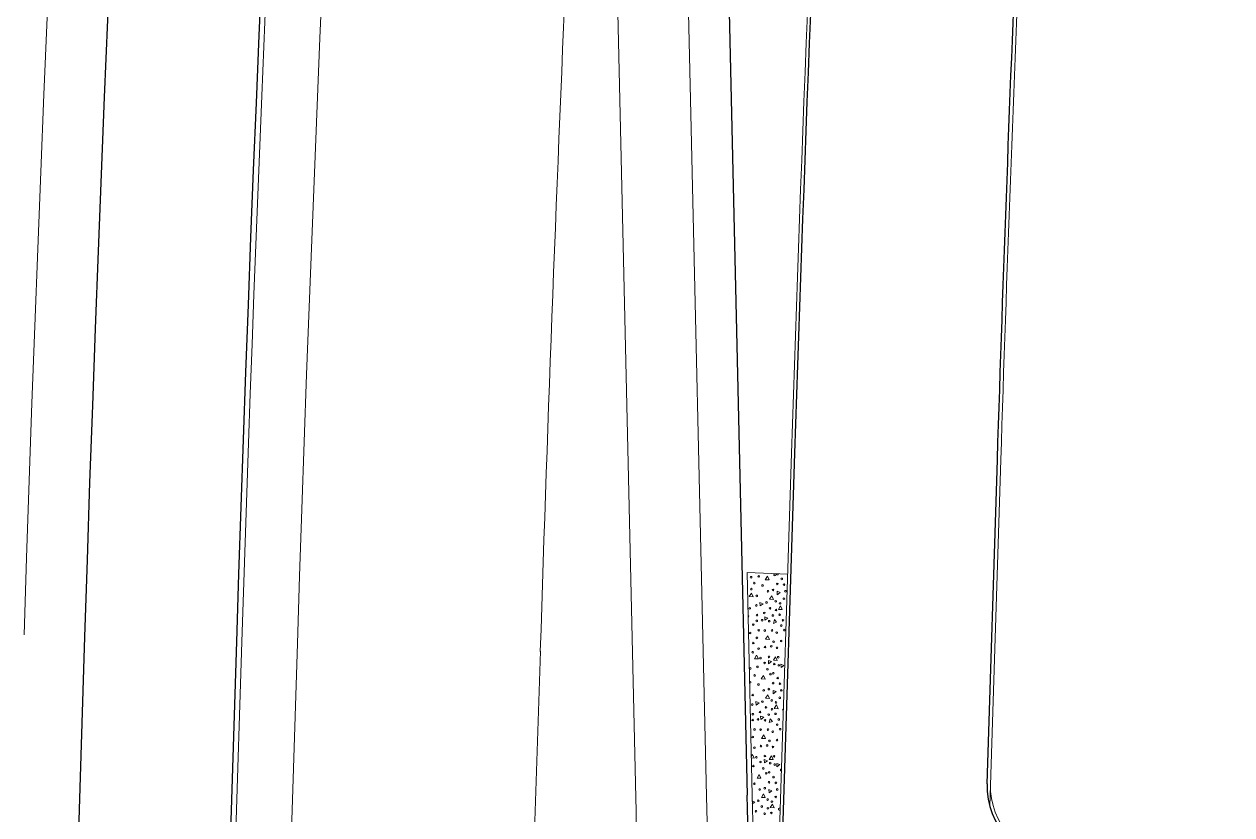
# Model space of a CAD drawing. Extents: x 2536801 to 2538856, y 7112140 to 7131569.
# Drawn here: x 2538208.4 to 2538447, y 7128067.6 to 7128223.8 of the extents above; entities that cross this region are included whole.
import ezdxf

# ---------------------------------------------------------------- set-up
doc = ezdxf.new("R2010")
doc.units = 0
doc.header["$LTSCALE"] = 100
doc.header["$MEASUREMENT"] = 0
for name, color, linetype, lineweight in [('D_BOC_FR', 3, 'Continuous', 13), ('D_CTB_1', 2, 'Continuous', 0), ('D_DRVWY_1', 6, 'Continuous', 30), ('D_EOS_ML', 7, 'Continuous', 30), ('D_EOS_RMP', 1, 'Continuous', 30), ('D_EOT_ML', 7, 'Continuous', 13), ('D_EOT_RMP', 1, 'Continuous', 13), ('D_FOC_FR', 3, 'Continuous', 30), ('D_RIPRAP_1', 7, 'Continuous', 0)]:
    doc.layers.add(name, color=color, linetype=linetype, lineweight=lineweight)

msp = doc.modelspace()

# ---------------------------------------------------------------- linework, layer by layer
at = {"layer": 'D_BOC_FR', "lineweight": 0}
for p, q in [((2538341.15, 7127547.37), (2538360, 7128139.07)), ((2538399.13, 7128069.29), (2538401.31, 7128137.75))]:
    msp.add_line(p, q, dxfattribs=at)
at = {"layer": 'D_BOC_FR', "lineweight": 0, "extrusion": (0, 0, -1)}
for radius, end in [(11038.67, 3.749115), (10997.33, 2.400826)]:
    msp.add_arc((-2549393.07, 7127787.5), radius, 1.825113, end, dxfattribs=at)
at = {"layer": 'D_CTB_1', "linetype": 'Continuous', "lineweight": 0, "ltscale": 0.025}
msp.add_line((2538079.62, 7122710.13), (2538251.41, 7128101.79), dxfattribs=at)
at = {"layer": 'D_CTB_1', "linetype": 'Continuous', "lineweight": 0, "ltscale": 0.025, "extrusion": (0, 0, -1)}
msp.add_arc((-2549729.58, 7127736.07), 11484, 1.824925, 8.089181, dxfattribs=at)
at = {"layer": 'D_DRVWY_1'}
msp.add_arc((2538413.6, 7128073.25), 15, 178.1749, 268.0343, dxfattribs=at)
at = {"layer": 'D_DRVWY_1', "lineweight": 0}
msp.add_arc((2538413.6, 7128073.25), 14.33, 178.1749, 268.0343, dxfattribs=at)
at = {"layer": 'D_EOS_ML'}
for p, q in [((2537858.55, 7116745.35), (2538220.42, 7128102.78)), ((2537888.54, 7116744.4), (2538250.41, 7128101.82))]:
    msp.add_line(p, q, dxfattribs=at)
at = {"layer": 'D_EOS_ML', "extrusion": (0, 0, -1)}
for radius, start, end in [(11515, 1.824925, 11.529987), (11485, 1.824925, 10.322938), (11597, 2.41046, 9.790869)]:
    msp.add_arc((-2549729.58, 7127736.07), radius, start, end, dxfattribs=at)
at = {"layer": 'D_EOS_RMP'}
msp.add_line((2538345.73, 7128310.14), (2538351.22, 7128071.46), dxfattribs=at)
msp.add_arc((2536843.62, 7128036.75), 1508, 358.17507, 1.31899, dxfattribs=at)
at = {"layer": 'D_EOT_ML'}
for p, q in [((2537900.53, 7116744.02), (2538262.4, 7128101.44)), ((2538218.53, 7125217.38), (2538310.38, 7128099.91))]:
    msp.add_line(p, q, dxfattribs=at)
at = {"layer": 'D_EOT_ML', "extrusion": (0, 0, -1)}
for radius, end in [(11527, 11.529987), (11473, 10.322649), (11425, 3.239106)]:
    msp.add_arc((-2549729.58, 7127736.07), radius, 1.824925, end, dxfattribs=at)
at = {"layer": 'D_EOT_RMP'}
for p, q in [((2538323.18, 7128333.67), (2538329.23, 7128070.95)), ((2538337.17, 7128333.99), (2538343.22, 7128071.28))]:
    msp.add_line(p, q, dxfattribs=at)
for radius in [1486, 1500]:
    msp.add_arc((2536843.62, 7128036.75), radius, 358.17507, 1.31899, dxfattribs=at)
at = {"layer": 'D_FOC_FR', "color": 3}
msp.add_line((2538333.34, 7127281.42), (2538360.67, 7128139.05), dxfattribs=at)
at = {"layer": 'D_FOC_FR'}
msp.add_line((2538398.61, 7128073.73), (2538400.65, 7128137.77), dxfattribs=at)
at = {"layer": 'D_FOC_FR', "extrusion": (0, 0, -1)}
for radius, end in [(11038, 3.749115), (10998, 2.400826)]:
    msp.add_arc((-2549393.07, 7127787.5), radius, 1.825113, end, dxfattribs=at)
at = {"layer": 'D_RIPRAP_1', "color": 7, "lineweight": 0, "flags": 128}
msp.add_lwpolyline([(2538359.24, 7128115.13), (2538351.21, 7128115.46), (2538352.22, 7128071.48)], dxfattribs=at)
at = {"layer": 'D_RIPRAP_1', "color": 7, "linetype": 'Continuous', "lineweight": 0, "flags": 128}
for points in [[(2538355.57, 7128114.02), (2538354.79, 7128114.05), (2538355.23, 7128114.74)], [(2538352.42, 7128110.68), (2538351.64, 7128110.72), (2538352.08, 7128111.41)], [(2538357.18, 7128111.1), (2538357.14, 7128111.77), (2538357.76, 7128111.53)], [(2538353.8, 7128108.89), (2538353.76, 7128109.56), (2538354.38, 7128109.31)], [(2538356.43, 7128110.18), (2538355.66, 7128110.21), (2538356.1, 7128110.9)], [(2538358.17, 7128108.17), (2538357.39, 7128108.2), (2538357.83, 7128108.89)], [(2538354.73, 7128106.04), (2538354.69, 7128106.71), (2538355.31, 7128106.47)], [(2538357.04, 7128105.64), (2538356.4, 7128105.42), (2538356.61, 7128106.17)], [(2538355.64, 7128102.26), (2538354.86, 7128102.29), (2538355.3, 7128102.98)], [(2538353.44, 7128098.4), (2538352.66, 7128098.43), (2538353.1, 7128099.13)], [(2538355.46, 7128097.44), (2538355.42, 7128098.11), (2538356.04, 7128097.87)], [(2538357.18, 7128098.12), (2538356.4, 7128098.15), (2538356.84, 7128098.85)], [(2538357.92, 7128096.7), (2538357.88, 7128097.37), (2538358.5, 7128097.13)], [(2538354.76, 7128094.43), (2538353.98, 7128094.46), (2538354.42, 7128095.16)], [(2538352.99, 7128089.3), (2538352.95, 7128089.97), (2538353.57, 7128089.73)], [(2538355.62, 7128090.59), (2538354.84, 7128090.63), (2538355.28, 7128091.32)], [(2538356.36, 7128091.51), (2538356.33, 7128092.18), (2538356.94, 7128091.94)], [(2538357.35, 7128088.58), (2538356.58, 7128088.62), (2538357.01, 7128089.31)], [(2538353.92, 7128086.46), (2538353.88, 7128087.13), (2538354.5, 7128086.89)], [(2538356.22, 7128086.05), (2538355.59, 7128085.84), (2538355.79, 7128086.59)], [(2538354.83, 7128082.67), (2538354.05, 7128082.7), (2538354.49, 7128083.4)], [(2538354.65, 7128077.86), (2538354.61, 7128078.53), (2538355.23, 7128078.28)], [(2538356.37, 7128078.54), (2538355.59, 7128078.57), (2538356.03, 7128079.26)], [(2538353.94, 7128074.84), (2538353.17, 7128074.88), (2538353.61, 7128075.57)], [(2538357.1, 7128077.11), (2538357.07, 7128077.78), (2538357.68, 7128077.54)], [(2538354.81, 7128071.01), (2538354.03, 7128071.04), (2538354.47, 7128071.73)], [(2538355.55, 7128071.93), (2538355.51, 7128072.6), (2538356.13, 7128072.36)], [(2538356.54, 7128069), (2538355.76, 7128069.03), (2538356.2, 7128069.72)]]:
    msp.add_lwpolyline(points, close=True, dxfattribs=at)
for points in [[(2538352.04, 7128079.16), (2538352.29, 7128079.54), (2538352.63, 7128078.81), (2538352.05, 7128078.84)], [(2538352.23, 7128070.35), (2538352.75, 7128070.14), (2538352.24, 7128069.77)]]:
    msp.add_lwpolyline(points, dxfattribs=at)
at = {"layer": 'D_RIPRAP_1', "color": 7, "linetype": 'Continuous', "lineweight": 0}
for centre in [(2538352.01, 7128114.55), (2538353.51, 7128114.72), (2538356.63, 7128114.98), (2538358.06, 7128114.22), (2538352.06, 7128112.2), (2538352.63, 7128113.38), (2538354.27, 7128112.93), (2538355.33, 7128111.78), (2538356.33, 7128112.03), (2538357.17, 7128113.22), (2538358.51, 7128113.09), (2538358.78, 7128111.79), (2538353.05, 7128108.98), (2538353.13, 7128110.86), (2538355.06, 7128109.57), (2538356.88, 7128109.8), (2538357.73, 7128109.39), (2538358.48, 7128110.31), (2538351.75, 7128108.39), (2538353.17, 7128107.07), (2538354.59, 7128107.49), (2538355.75, 7128108.41), (2538356.3, 7128106.99), (2538356.93, 7128108.07), (2538357.64, 7128107.15), (2538352.44, 7128105.18), (2538353.13, 7128105.93), (2538353.5, 7128104.06), (2538354.18, 7128106.06), (2538354.7, 7128104.02), (2538355.58, 7128105.87), (2538356.14, 7128104.04), (2538357.96, 7128105.01), (2538358.29, 7128106.04), (2538358.55, 7128104.1), (2538351.81, 7128103.52), (2538353.15, 7128102.56), (2538356.44, 7128101.81), (2538357.08, 7128103.6), (2538357.94, 7128101.95), (2538352.32, 7128099.74), (2538352.44, 7128101.55), (2538353.47, 7128100.45), (2538354.76, 7128100.76), (2538355.98, 7128100.9), (2538357.13, 7128100.6), (2538353.26, 7128096.83), (2538353.85, 7128098.57), (2538354.67, 7128097.61), (2538355.53, 7128098.81), (2538356.59, 7128097.4), (2538357.36, 7128098.75), (2538357.48, 7128097.13), (2538351.82, 7128096.52), (2538352.7, 7128095.14), (2538355.23, 7128096.36), (2538355.82, 7128095.4), (2538356.38, 7128095.59), (2538357.25, 7128094.63), (2538353.46, 7128093.34), (2538354.51, 7128092.2), (2538355.52, 7128092.44), (2538356.35, 7128093.63), (2538357.7, 7128093.51), (2538357.97, 7128092.2), (2538352.32, 7128091.27), (2538354.25, 7128089.98), (2538356.07, 7128090.21), (2538356.92, 7128089.81), (2538357.67, 7128090.73), (2538352.24, 7128089.4), (2538352.35, 7128087.49), (2538353.77, 7128087.91), (2538354.93, 7128088.83), (2538355.49, 7128087.41), (2538356.12, 7128088.48), (2538356.83, 7128087.56), (2538352.32, 7128086.34), (2538353.37, 7128086.47), (2538354.76, 7128086.28), (2538357.15, 7128085.43), (2538357.47, 7128086.45), (2538352.34, 7128082.97), (2538352.68, 7128084.48), (2538353.89, 7128084.44), (2538355.33, 7128084.46), (2538356.27, 7128084.02), (2538357.73, 7128084.52), (2538352.66, 7128080.86), (2538353.95, 7128081.18), (2538355.17, 7128081.32), (2538355.63, 7128082.22), (2538356.32, 7128081.01), (2538357.13, 7128082.36), (2538353.04, 7128078.99), (2538353.86, 7128078.03), (2538354.72, 7128079.22), (2538355.77, 7128077.82), (2538356.54, 7128079.17), (2538352.45, 7128077.24), (2538354.41, 7128076.77), (2538355.01, 7128075.81), (2538355.57, 7128076), (2538356.67, 7128077.54), (2538352.65, 7128073.76), (2538355.54, 7128074.05), (2538356.44, 7128075.05), (2538356.89, 7128073.92), (2538353.7, 7128072.61), (2538354.71, 7128072.86), (2538355.26, 7128070.63), (2538356.86, 7128071.14), (2538357.16, 7128072.62), (2538352.96, 7128068.32), (2538353.43, 7128070.4), (2538354.12, 7128069.24), (2538355.31, 7128068.9), (2538356.11, 7128070.22), (2538354.68, 7128067.82), (2538356.01, 7128067.98)]:
    msp.add_circle(centre, 0.163, dxfattribs=at)
for centre, radius, start, end in [((2538357.19, 7128115.17), 0.163, 163.5018, 11.7447), ((2538351.36, 7128106.82), 0.163, 287.5481, 75.0898), ((2538358.76, 7128096.06), 0.163, 138.3737, 217.9761), ((2538351.81, 7128093.8), 0.163, 230.3514, 132.2866), ((2538358.41, 7128088.32), 0.199, 96.47, 259.8798), ((2538357.94, 7128076.47), 0.163, 65.288, 291.0618), ((2538357.6, 7128068.73), 0.199, 34.6223, 321.7275)]:
    msp.add_arc(centre, radius, start, end, dxfattribs=at)
at = {"layer": 'D_RIPRAP_1', "color": 7, "lineweight": 0, "extrusion": (0, 0, -1)}
msp.add_arc((-2536843.62, 7128036.75), 1509, 178.68101, 181.82493, dxfattribs=at)

doc.saveas('drawing.dxf')
